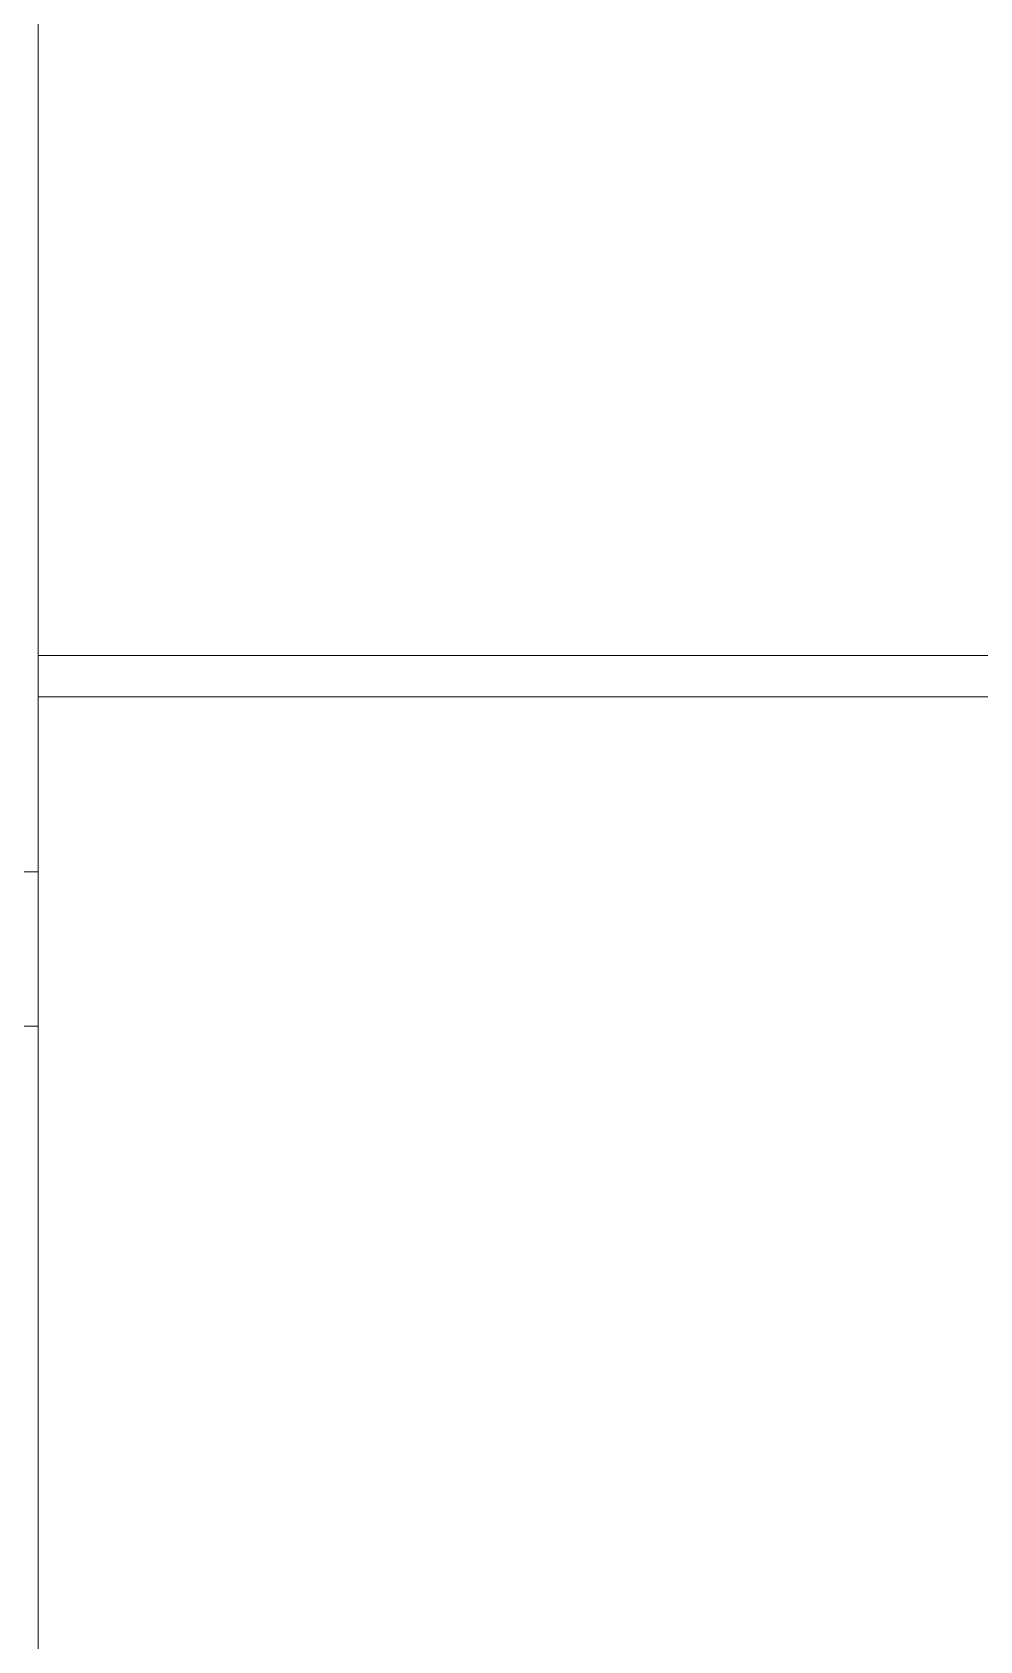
# Model space of a CAD drawing. Header units: inches. Extents: x 21386 to 98862, y -290 to 853.
# Drawn here: x 24827.4 to 24904.5, y 164.3 to 295.3 of the extents above; entities that cross this region are included whole.
import ezdxf

# ---------------------------------------------------------------- set-up
doc = ezdxf.new("R2010")
doc.units = ezdxf.units.IN
doc.header["$MEASUREMENT"] = 0
doc.layers.add('S-BEAM', color=12, linetype='Continuous', lineweight=13)

# ---------------------------------------------------------------- blocks, each defined once
blk = doc.blocks.new('columns and girder2 - one-V25-Building Section - East_West looking North')
at = {"layer": 'S-BEAM', "lineweight": 9}
h = blk.add_hatch(dxfattribs=at)
h.set_pattern_fill('FP_1', color=8, style=0, pattern_type=2)
h.set_pattern_definition([(45, (22097.104, 100.19), (-19.00703, 19.00703), []), (45, (22097.104, 128.99), (-19.00703, 19.00703), [])])
h.paths.add_polyline_path([(24817.89, 214.37), (24827.89, 214.37), (24827.89, 226.93), (24817.89, 226.93), (24817.89, 218.07)], flags=0)
at = {"layer": 'S-BEAM', "color": 8, "lineweight": 9}
for p, q in [((24827.89, 226.93), (24827.89, 383.85)), ((24827.89, 214.37), (24827.89, 1))]:
    blk.add_line(p, q, dxfattribs=at)
at = {"layer": 'S-BEAM', "color": 7}
for p, q in [((24817.89, 226.93), (24827.89, 226.93)), ((24827.89, 214.37), (24827.89, 226.93)), ((24817.89, 214.37), (24827.89, 214.37))]:
    blk.add_line(p, q, dxfattribs=at)
blk = doc.blocks.new('Girt_Z - 10_D-1987917-Building Section - East_West looking North')
at = {"layer": 'S-BEAM', "color": 8, "lineweight": 9}
for p, q in [((24827.89, 244.56), (24923.76, 244.56)), ((24827.89, 241.19), (24924.84, 241.19))]:
    blk.add_line(p, q, dxfattribs=at)

msp = doc.modelspace()

# ---------------------------------------------------------------- block references
at = {"layer": 'S-BEAM', "color": 7}
msp.add_blockref('columns and girder2 - one-V25-Building Section - East_West looking North', (0, 0), dxfattribs=at)
at = {"layer": 'S-BEAM', "color": 8, "lineweight": 9}
msp.add_blockref('Girt_Z - 10_D-1987917-Building Section - East_West looking North', (0, 0), dxfattribs=at)

doc.saveas('drawing.dxf')
